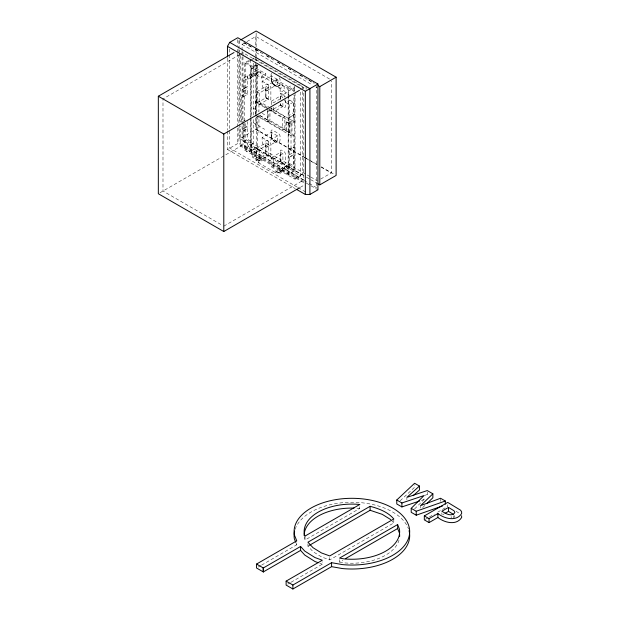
<?xml version="1.0" encoding="UTF-8"?>
<svg xmlns="http://www.w3.org/2000/svg" width="620" height="620" viewBox="0 0 620 620"><rect width="100%" height="100%" fill="white"/><g stroke="black" fill="none" stroke-linecap="round" stroke-linejoin="round"><path stroke-width="0.46" stroke-dasharray="3.1 2.33" d="M277.543 135.919L268.382 141.205L268.382 144.824A4.425 2.558 60 0 1 265.252 146.63A4.425 2.558 60 0 1 262.121 141.205L262.121 137.594L271.281 132.308L277.543 135.919L277.543 139.531A4.425 2.558 60 0 1 274.412 141.337A4.425 2.558 60 0 1 271.281 135.919L271.056 131.115A2.271 1.31 60 0 1 272.661 130.192L278.458 133.54A2.271 1.31 60 0 1 280.062 136.315L280.062 139.663A6.371 3.674 60 0 1 275.559 142.259L274.412 141.337M277.543 79.476L268.382 84.762L268.382 88.381A4.425 2.558 60 0 1 265.252 90.187A4.425 2.558 60 0 1 262.121 84.762L262.121 81.15L271.281 75.865L277.543 79.476L277.543 83.088A4.425 2.558 60 0 1 274.412 84.894A4.425 2.558 60 0 1 271.281 79.476L271.056 74.671A2.271 1.31 60 0 1 271.854 73.532M250.937 119.303L250.937 69.138L251.24 67.991L256.967 64.689L256.61 113.739L255.332 114.475L255.332 101.448L257.23 100.347L270.56 108.043M288.424 174.096L288.726 90.962L287.587 87.653L291.671 85.289M294.454 95.371L294.454 169.648L294.151 170.794L287.587 174.941L293.306 171.632L300.754 175.933L300.754 88.644M294.872 178.483L295.027 177.917M453.53 518.103L454.886 516.452L454.026 514.755M241.769 122.039L241.769 95.589L243.49 96.581L243.49 91.287L242.691 89.505L247.496 86.335L247.496 75.748L250.937 77.733M242.691 89.505L247.496 86.335M248.574 146.382L246.923 143.53L243.49 141.546L243.49 130.967L242.691 129.177L247.496 126.007L247.496 121.598M242.691 129.177L247.496 126.007M289.3 123.031L293.306 120.714L295.027 121.706L291.02 124.023L289.3 123.031L289.3 117.738L294.113 114.568L293.306 112.778L293.306 102.199L289.873 100.215L288.222 97.363M289.3 117.738L294.113 114.568M285.867 166.013L289.3 167.997L289.3 157.418L294.113 154.241L293.306 152.458L293.306 147.165L295.027 148.157L291.02 150.474L289.3 149.482L289.3 154.767L290.106 156.558M289.3 157.418L294.113 154.241M414.586 508.943L424.049 499.511L424.049 497.132M422.654 507.625L425.382 504.998M400.202 500.759L414.594 487.235L414.594 484.848M242.079 50.205L242.079 44.4L246.117 42.067M246.931 41.594L255.82 36.464L331.243 80.003M239.653 54.661L162.99 98.921L162.99 191.045L222.123 225.192M240.49 54.18L242.986 52.731L303.785 87.839L303.785 90.714M251.007 150.59L252.65 153.45L252.65 157.418L254.944 158.736L256.091 160.394L261.245 157.744L262.384 158.41L262.384 160.394L244.637 150.141L244.637 62.86L248.728 60.497M250.488 60.318L245.784 63.519L245.784 93.271L241.769 95.589M250.899 60.078L253.797 58.404M244.637 62.86L252.077 67.154L256.169 64.79M251.736 68.611L258.091 64.945M250.937 69.138L256.665 65.836M243.49 88.644L243.49 78.066L247.496 75.748M252.65 76.74L252.65 72.773L256.665 70.463M254.944 74.098L260.098 71.517L261.245 73.106L257.23 75.423L256.091 73.834L254.944 74.098L252.65 72.773M256.091 73.834L260.098 71.517M256.665 74.431L246.923 80.05L243.49 78.066M261.818 78.066L261.818 76.082L265.825 73.765L265.825 75.748L261.818 78.066L257.23 75.423M243.49 91.287L247.496 88.978L246.698 87.188M243.49 96.581L247.496 94.263L247.496 88.978M261.818 76.082L272.126 82.034L276.132 79.716L293.88 89.97A1.62 0.938 60 0 1 294.872 91.202M256.765 91.737L265.926 86.451L268.351 87.846L268.351 99.192L259.191 104.486L256.765 103.083L256.765 91.737L259.191 93.14L268.351 87.846M272.126 82.034L272.126 84.018L276.132 81.701L276.132 79.716M266.817 90.605L277.125 84.653M276.706 86.66L281.86 84.08L282.999 85.669L278.992 87.986L277.845 86.397L276.706 86.66L272.126 84.018M277.845 86.397L281.86 84.08M278.992 87.986L280.139 88.644L284.146 86.327L284.146 90.295L285.797 93.155M256.765 103.083L265.926 97.79L268.351 99.192M289.842 96.425L287.417 92.217L281.79 95.465L280.139 92.612L284.146 90.295M288.726 90.962L294.454 87.653L294.151 86.157M271.312 101.223L280.472 95.93L282.898 97.332L273.738 102.618L271.312 101.223L271.312 106.725M242.575 121.574L245.784 119.722M301.289 89.28L305.28 86.971M271.312 107.64L271.312 110.399L280.472 105.106L282.898 106.508L282.898 101.92M284.216 99.673L285.867 102.533L289.873 100.215M271.312 110.399L273.738 111.794L282.898 106.508M243.49 130.967L247.496 128.65L246.698 126.867M285.867 102.533L289.3 104.517L293.306 102.199M257.781 115.894L267.584 121.551L268.863 120.807L268.863 110.29M267.809 109.252L267.809 121.683L269.964 120.435L284.851 129.03L284.851 116.599L270.793 108.484M239.785 124.24L239.785 138.694L256.122 129.262L303.622 156.682M227.455 131.161L227.455 149.482L237.762 143.53L305.404 182.582M268.638 109.725L282.697 117.847L284.851 116.599M243.49 141.546L247.496 139.229L250.937 141.213L252.58 144.073L246.954 147.32L249.387 151.528L255.014 148.281L256.665 151.133L256.665 155.101L252.65 157.418M290.106 116.878L289.3 115.095L293.306 112.778M159.999 192.774L242.986 144.863L303.785 179.963L303.785 91.675M246.923 143.53L250.937 141.213M285.944 121.923L289.579 123.574L289.191 132.719L285.944 130.851L285.944 121.923L289.579 123.574M255.332 101.448L291.981 122.605L293.88 121.512L293.88 94.922M244.637 150.141L250.364 146.832L257.804 151.133L256.665 147.824L256.665 116.955M267.809 121.683L282.697 130.278L284.851 129.03M257.804 151.133L252.077 154.442L251.24 152.636L250.937 151.133L256.665 147.824M285.944 130.851L289.579 132.494M256.765 148.18L265.926 142.894L268.351 144.29L268.351 155.636L259.191 160.929L256.765 159.526L256.765 148.18L259.191 149.583L268.351 144.29M252.65 153.45L256.665 151.133M266.817 147.049L277.125 141.096M255.332 115.072L291.981 136.23L293.88 135.129L293.88 169.314A2.426 1.403 60 0 1 292.167 170.306L258.951 151.133A2.426 1.403 60 0 1 257.23 148.157L257.23 114.925M254.944 158.736L258.951 156.426L260.098 158.077M256.765 159.526L265.926 154.233L268.351 155.636M256.091 160.394L261.245 157.744M257.23 160.061L258.377 160.72L262.384 158.41M258.377 160.72L258.377 162.703L262.384 160.394M271.312 157.666L280.472 152.373L282.898 153.775L282.898 162.952L273.738 168.237L271.312 166.842L271.312 157.666L273.738 159.061L282.898 153.775M289.3 149.482L293.306 147.165M289.3 154.767L293.306 152.458M271.312 166.842L280.472 161.549L282.898 162.952M300.754 175.933L295.027 179.234L279.566 170.306L275.559 172.624L275.559 170.639L279.566 168.322L281.86 170.639L282.999 170.306L284.146 170.973L284.146 167.005M275.559 170.639L276.706 171.298L289.873 163.696L293.306 165.68L293.306 155.101M276.706 171.298L277.845 172.957L281.86 170.639M277.845 172.957L282.999 170.306M278.992 172.624L280.139 173.282L284.146 170.973M289.3 167.997L293.306 165.68M287.3 173.848L294.454 169.648M302.32 174.189L294.454 178.731L293.88 178.576M223.789 226.153L303.785 179.963M300.289 187.356L303.622 185.434M320.726 179.041L331.243 172.972L331.243 80.972M258.23 567.052L260.741 565.603M261.578 565.122L296.748 544.817L296.748 541.648M304.35 536.711L305.04 540.028L359.747 508.446L359.747 504.479M393.808 518.956L393.808 522.923L329.755 559.899L321.524 556.931L313.015 551.668L307.946 546.166L309.605 545.212M287.765 584.141L290.23 582.722M291.051 582.242L322.284 564.216L322.284 561.836M339.558 559.674L339.558 562.061L342.876 560.139M425.157 519.397L428.505 517.468M429.335 516.987L434.357 514.089M437.697 512.159L447.733 506.362L447.733 504.773M442.688 514.732L444.346 513.779M424.591 495.427L427.242 494.535L428.846 495.465M421.391 500.402L424.049 499.511M339.558 562.061L344.03 562.844A47.763 27.575 0 0 0 399.001 540.183M246.349 62.705L265.825 73.765M319.835 563.309L322.284 564.216M243.931 42.617L251.472 46.965M255.657 49.383L260.679 52.281M266.546 55.668L271.568 58.567M277.427 61.953L282.457 64.852M288.315 68.239L291.663 70.176M300.041 75.005L302.552 76.462M308.411 79.841L314.278 83.227M243.954 42.834L252.286 47.647M255.618 49.569L263.12 53.901M266.453 55.823L273.955 60.156M277.287 62.078L284.789 66.41M288.122 68.332L296.453 73.144M299.786 75.067L313.953 83.251M242.079 44.4L312.464 85.033M315.82 86.971L317.494 87.939M301.328 85.669L254.371 58.559A1.62 0.938 60 0 0 253.224 59.218M287.587 87.653L294.198 91.473M262.121 81.15L268.382 84.762M245.784 93.271L247.496 94.263M271.397 108.523L293.88 121.512M267.228 107.431L256.61 101.3L255.332 102.044L267.584 109.12M253.224 108.151L258.951 111.46L258.951 104.85M262.221 113.352L264.678 114.762M259.733 115.413L293.88 135.129M259.881 115.622L268.863 120.807M253.224 122.698L264.678 129.309M304.451 157.162L308.621 159.573M309.45 160.053L316.952 164.385M321.121 166.788L334.451 174.483M305.265 157.976L255.82 129.433L255.82 114.909M306.102 158.464L310.287 160.882M311.132 161.363L316.99 164.75M321.183 167.167L331.243 172.972M262.121 137.594L268.382 141.205M309.954 176.553L242.079 137.369L242.079 124.775M310.791 177.041L317.494 180.908M239.785 138.694L305.621 176.7M306.451 177.18L309.783 179.102M310.62 179.583L318.122 183.915M303.389 180.095L238.909 142.871L238.909 127.441M304.226 180.583L308.411 182.993M309.248 183.481L316.789 187.829L316.789 85.645M306.241 183.063L317.936 189.813M256.665 155.101L258.951 156.426M303.63 182.559L240.661 146.204L240.661 125.93M258.377 162.703L275.559 172.624M297.391 187.209L229.749 148.157L229.749 129.882M298.228 187.697L307.412 192.998M227.455 149.482L295.291 188.643M456.072 511.236L459.839 513.701M285.417 99.65L285.417 106.376A2.271 1.31 60 0 1 283.813 107.299A7.587 4.379 60 0 1 281.046 105.454A2.271 1.31 60 0 1 280.24 103.385L280.472 105.106L281.844 106.159M265.926 97.79L267.305 98.851A7.587 4.379 60 0 0 270.072 100.2A2.271 1.31 60 0 0 270.87 99.06L270.87 88.242A2.271 1.31 60 0 0 269.266 85.467A7.587 4.379 60 0 0 266.499 84.119A2.271 1.31 60 0 0 265.701 85.258L265.926 97.79L265.926 86.451M280.24 159.828A2.271 1.31 60 0 0 281.046 161.898A7.587 4.379 60 0 0 283.813 163.742A2.271 1.31 60 0 0 285.417 162.82L285.417 154.171A2.271 1.31 60 0 0 283.813 151.396A7.587 4.379 60 0 0 281.046 150.04A2.271 1.31 60 0 0 280.24 151.179L280.472 161.549L281.844 162.603M265.926 154.233L267.305 155.294A7.587 4.379 60 0 0 270.072 156.643A2.271 1.31 60 0 0 270.87 155.504L270.87 144.685A2.271 1.31 60 0 0 269.266 141.91A7.587 4.379 60 0 0 266.499 140.562A2.271 1.31 60 0 0 265.701 141.701L265.926 154.233L265.926 142.894M274.412 84.894L275.559 85.823A6.371 3.674 60 0 0 280.062 83.219L280.062 79.871A2.271 1.31 60 0 0 279.256 77.802M391.367 520.281L393.808 522.923M283.41 94.535L285.433 98.038M255.014 75.384L253.394 72.579L246.954 76.291L248.574 79.097M250.96 73.981L252.58 76.787M249.387 74.888L251.007 77.694M288.222 164.649L289.842 167.454L283.41 171.174L281.79 168.369M285.797 166.052L287.417 168.857M284.216 166.966L285.836 169.772M250.96 145.002L253.394 149.211M296.065 543.12L296.748 544.817M453.53 515.724L453.53 517.305M451.174 516.46L451.174 518.049M441.858 512.833L441.858 514.422M440.564 498.255L440.564 501.433M427.242 492.156L427.242 494.535M420.616 505.625L420.616 508.005M406.883 498.17L406.883 499.759M329.755 557.519L329.755 559.899M307.946 543.787L307.946 546.166M306.117 86.49L306.117 89.389M305.04 536.06L305.04 540.028M302.475 91.52L302.475 173.616A1.62 0.938 60 0 1 301.328 174.274L254.371 147.165A1.62 0.938 60 0 1 253.224 145.181L253.224 118.141M295.027 92.907L295.027 179.234M294.454 87.653L294.454 91.512M293.88 91.124L293.88 87.319A2.426 1.403 60 0 0 293.655 86.195M293.306 115.428L293.306 120.714M291.981 122.605L291.981 136.23M291.02 124.023L291.02 150.474M289.3 104.517L289.3 115.095M289.191 123.799L289.191 132.719M288.153 95.449L288.153 90.629A2.426 1.403 60 0 0 286.44 87.653L253.224 68.479A2.426 1.403 60 0 0 251.503 69.471L251.503 115.769M288.153 96.418L288.153 172.624A2.426 1.403 60 0 1 286.44 173.616L253.224 154.442A2.426 1.403 60 0 1 251.503 151.466L251.503 119.629M286.332 121.698L286.332 130.626M282.697 117.847L282.697 130.278M280.472 95.93L280.472 99.603M280.472 103.269L280.472 105.106M280.472 152.373L280.472 161.549M280.139 88.644L280.139 92.612M280.24 99.541L280.24 94.744A2.271 1.31 60 0 1 281.046 93.597A7.587 4.379 60 0 1 283.813 94.953A2.271 1.31 60 0 1 285.2 96.681M280.139 169.314L280.139 173.282M279.566 168.322L279.566 170.306M273.738 107.206L273.738 111.794M273.738 159.061L273.738 168.237M271.281 75.865L271.281 79.476M271.281 132.308L271.281 135.919M269.964 108.004L269.964 120.435M267.584 111.034L267.584 121.551M259.191 93.14L259.191 104.486M259.191 149.583L259.191 160.929M258.951 115.235L258.951 118.071M258.951 119.397L258.951 132.618M257.23 100.347L257.23 66.162A2.426 1.403 60 0 1 257.463 65.302M256.122 32.93L256.122 57.97M256.122 58.939L256.122 60.861M256.122 64.72L256.122 115.777M256.122 116.738L256.122 129.262M255.82 36.464L255.82 47.112M255.82 48.081L255.82 55.831M255.82 56.8L255.82 61.644M255.82 62.612L255.82 113.941M253.224 63.085L253.224 117.172M250.937 120.265L250.937 151.133M250.364 59.551L250.364 117.102M250.364 118.064L250.364 146.832M247.496 128.65L247.496 139.229M245.784 123.566L245.784 149.482A1.62 0.938 60 0 0 246.923 151.466M243.49 123.915L243.49 128.317M242.986 52.731L242.986 55.614M242.986 56.575L242.986 144.863M242.079 51.173L242.079 53.111M242.079 56.986L242.079 123.806M240.661 55.459L240.661 122.07M239.785 40.432L239.785 46.213M239.785 50.065L239.785 51.987M239.785 52.956L239.785 123.279M238.909 40.68L238.909 48.391M238.909 49.352L238.909 123.589M237.762 39.657L237.762 45.423M237.762 49.275L237.762 52.157M237.762 53.119L237.762 127.177M237.762 128.138L237.762 143.53M229.749 49.089L229.749 53.901M229.749 54.862L229.749 128.921M227.455 57.893L227.455 130.2M295.143 529.302A57.8 33.372 0 0 1 351.61 502.278A57.8 33.372 0 0 1 408.526 528.984M356.903 508.222A47.763 27.575 0 0 1 359.747 508.446M275.559 85.823A6.371 3.674 60 0 1 271.056 78.019M267.305 98.851A2.271 1.31 60 0 1 265.701 96.069M275.559 142.259A6.371 3.674 60 0 1 271.056 134.463M267.305 155.294A2.271 1.31 60 0 1 265.701 152.512M301.901 86.18A1.62 0.938 60 0 1 302.475 87.653"/><path stroke-width="0.93" d="M227.455 56.931L227.455 46.33L229.749 42.361L237.762 37.727L317.936 84.018L317.936 189.813L309.915 194.448L305.335 194.448L296.964 189.612M442.595 505.928L416.221 515.204L411.207 512.314L411.207 508.346L424.049 495.543L401.9 502.967L396.777 500.007L414.594 483.267L419.438 486.057L419.438 490.025L413.16 495.69M419.438 486.057L406.883 497.38L427.242 490.567L432.868 493.814L420.616 505.625L440.564 498.255L445.323 501.007L445.323 504.176M426.738 503.688L432.868 497.782L432.868 493.814M240.606 39.959L256.122 31L336.118 77.19L336.118 175.445L319.788 184.876L318.122 183.915M299.46 187.837L223.789 231.524L158.333 193.734L158.333 96.232L234.011 52.545M158.333 96.232L223.789 134.021L299.46 90.334M227.455 46.33L305.335 91.287L317.936 84.018M318.122 85.653L319.788 86.614L336.118 77.19M256.556 564.053L263.322 567.966L300.591 546.452L300.591 550.413L263.322 571.927L256.556 568.021L256.556 564.053L296.748 540.849L294.353 534.889A57.8 33.372 0 0 1 351.354 498.31A57.8 33.372 0 0 1 409.51 534.277A57.8 33.372 0 0 1 342.38 564.595L331.584 562.689L292.888 585.032L286.122 581.126L286.122 585.094L292.888 589L331.584 566.657L342.38 568.563A57.8 33.372 0 0 0 409.053 530.704M370.117 506.308L307.946 542.198L313.015 547.7L321.524 552.962L329.755 555.931L393.808 518.956C387.887 511.95 378.735 508.601 370.117 506.308L370.117 510.275L309.605 545.212M286.122 581.126L322.284 560.247L314.945 557.535L304.761 551.095L300.591 546.452M397.637 524.559L339.558 558.093L344.03 558.876A47.763 27.575 0 0 0 399.427 529.023L397.637 524.559L397.637 528.527L399.427 532.991A47.763 27.575 0 0 1 399.621 536.595M345.363 558.705L397.637 528.527M424.32 515.91L447.733 502.394L460.59 510.221L461.598 511.771L461.668 513.492C456.467 521.908 444.4 518.684 437.883 513.546L429.048 518.646L424.32 515.91L424.32 519.878L429.048 522.606L437.883 517.514C444.4 522.652 456.467 525.876 461.668 517.46L461.598 515.739M448.5 507.408L441.858 511.244C445.369 513.189 449.415 516.251 453.53 514.135L454.886 512.484L454.026 510.787L448.5 507.408L448.5 511.376L445.175 513.298M411.207 508.346L416.221 511.236L445.323 501.007M396.777 500.007L396.777 503.975L401.9 506.935L419.616 500.999M370.117 510.275L382.253 514.36L390.763 519.622M318.207 562.704L314.945 561.503L304.761 555.063L300.591 550.413M229.749 42.361L309.915 88.644L309.915 194.448M448.5 511.376L453.212 514.236M295.724 542.268L294.353 538.857A57.8 33.372 0 0 1 294.647 531.007M437.883 513.546L437.883 517.514M429.048 518.646L429.048 522.606M416.221 511.236L416.221 515.204M401.9 502.967L401.9 506.935M331.584 562.689L331.584 566.657M319.788 86.614L319.788 184.876M305.335 91.287L305.335 194.448M292.888 585.032L292.888 589M263.322 567.966L263.322 571.927M263.213 567.897L263.213 571.865M223.789 134.021L223.789 231.524M304.126 535.603A47.763 27.575 0 0 1 354.012 508.098M359.747 504.479L305.04 536.06L304.35 534.332A47.763 27.575 0 0 1 359.747 504.479"/></g></svg>
